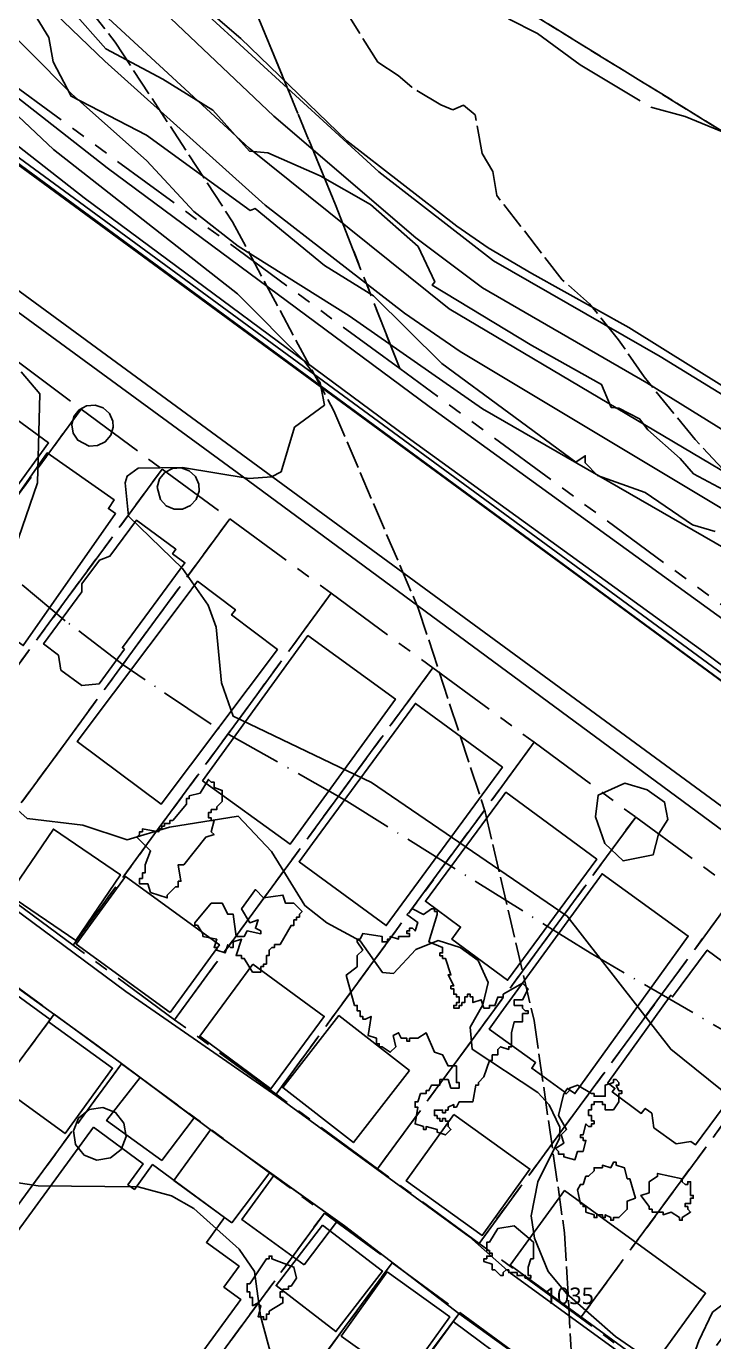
# Model space of a CAD drawing. Header units: metres. Extents: x -400 to 800, y -650 to 500.
# Drawn here: x -138.6 to -76.2, y 175.7 to 295.1 of the extents above; entities that cross this region are included whole.
import ezdxf
from ezdxf.enums import TextEntityAlignment as Align

# ---------------------------------------------------------------- set-up
doc = ezdxf.new("R2010")
doc.units = ezdxf.units.M
doc.header["$LTSCALE"] = 2
for name, pattern in [('DASHDOT', [3.556, 2.54, -0.508, 0, -0.508]), ('DASHED', [1.524, 1.27, -0.254]), ('PHANTOM', [6.35, 3.175, -0.635, 0.635, -0.635, 0.635, -0.635])]:
    doc.linetypes.add(name, pattern=pattern)
for name, color, linetype in [('SITE-BLDG-EXIST', 7, 'CONTINUOUS'), ('SITE-FLOOD-LIMIT', 5, 'DASHED'), ('SITE-PARKING', 250, 'CONTINUOUS'), ('SITE-PATH', 84, 'CONTINUOUS'), ('SITE-PROPERTY', 7, 'PHANTOM'), ('SITE-ROAD-CURB', 7, 'CONTINUOUS'), ('SITE-ROAD-PAVED', 7, 'CONTINUOUS'), ('SITE-SETBACK-WATER', 1, 'DASHDOT'), ('SITE-TREE-CANOPY', 94, 'CONTINUOUS'), ('SITE-WATER-EDGE', 5, 'CONTINUOUS'), ('TEXT-CONTOUR', 8, 'CONTINUOUS'), ('TOPO-CONTOUR-MAJOR', 8, 'CONTINUOUS'), ('TOPO-CONTOUR-MINOR', 9, 'CONTINUOUS')]:
    doc.layers.add(name, color=color, linetype=linetype)
doc.styles.add('OpenSans', font='OpenSans-Regular.ttf')

msp = doc.modelspace()

# ---------------------------------------------------------------- linework, layer by layer
at = {"layer": 'SITE-BLDG-EXIST'}
for points in [[(-141.98, 261.2), (-136.58, 257.26), (-145.16, 245.5), (-150.56, 249.44)], [(-141.86, 240.97), (-142.38, 240.23), (-146.15, 242.87), (-136.7, 256.35), (-130.62, 252.09), (-131.16, 251.31), (-130.51, 250.85), (-138.88, 238.88)], [(-129.69, 238.55), (-131.99, 235.42), (-133.57, 235.26), (-135.48, 236.66), (-135.67, 238), (-137.04, 239.02), (-133.57, 243.74), (-133.56, 244.47), (-131.97, 246.62), (-131.02, 246.99), (-128.6, 250.26), (-125.02, 247.62), (-125.33, 247.21), (-124.21, 246.39), (-129.88, 238.69)], [(-124.19, 243.21), (-123.06, 244.71), (-119.63, 242.13), (-119.98, 241.66), (-115.81, 238.52), (-126.38, 224.48), (-133.99, 230.18)], [(-122.61, 226.61), (-113.05, 239.79), (-105.1, 234.03), (-114.66, 220.85)], [(-112.64, 220.92), (-103.29, 233.63), (-95.4, 227.84), (-105.94, 213.47), (-113.85, 219.27)], [(-95.38, 225.17), (-95.08, 225.57), (-86.84, 219.5), (-94.93, 208.51), (-100, 212.25), (-99.19, 213.34), (-102.38, 215.68)], [(-134.11, 212.13), (-140.2, 216.27), (-136.15, 222.23), (-130.06, 218.09)], [(-125.55, 205.58), (-134.09, 211.8), (-129.61, 217.94), (-121.08, 211.73)], [(-95.53, 205.55), (-86.35, 218.17), (-78.53, 212.53), (-88.82, 198.23), (-89.49, 198.71), (-89.73, 198.36), (-92.74, 200.54), (-92.38, 201.04), (-96.59, 204.08)], [(-79.63, 193.68), (-81.64, 195.13), (-81.85, 196.45), (-82.44, 196.89), (-82.79, 196.43), (-85.43, 198.38), (-85.19, 198.71), (-85.84, 199.2), (-80.12, 207.15), (-79.95, 207.01), (-76.8, 211.26), (-69.04, 205.51), (-77.88, 193.58), (-78.29, 193.88)], [(-142.41, 209.28), (-136.44, 204.95), (-136.59, 204.75), (-130.77, 200.54), (-135.09, 194.6), (-146.86, 203.14)], [(-118.04, 209.99), (-111.57, 205.23), (-116.4, 198.68), (-122.87, 203.44)], [(-103.84, 200.32), (-108.92, 193.79), (-115.33, 198.78), (-110.24, 205.31)], [(-99.8, 196.34), (-92.9, 191.38), (-97.22, 185.37), (-104.13, 190.32)], [(-132.5, 195.18), (-128, 191.87), (-129.39, 189.97), (-128.8, 189.54), (-127.15, 191.79), (-120.61, 187), (-122.26, 184.74), (-119.29, 182.57), (-120.67, 180.68), (-119.15, 179.57), (-134.73, 158.25), (-150.88, 170.05)], [(-94.69, 182.67), (-89.76, 189.44), (-76.96, 180.12), (-81.89, 173.34)], [(-111.72, 186.31), (-106.29, 182.13), (-110.5, 176.65), (-115.93, 180.82)], [(-105.87, 182.06), (-100.17, 177.98), (-104.33, 172.17), (-110.03, 176.24)], [(-99.88, 177.56), (-93.85, 173.08), (-98.07, 167.39), (-104.1, 171.89)]]:
    msp.add_lwpolyline(points, close=True, dxfattribs=at)
at = {"layer": 'SITE-FLOOD-LIMIT'}
for points in [[(-173.59, 360.49), (-167.38, 352.73), (-161.17, 344), (-158.46, 338.6), (-155.28, 333.29), (-150.3, 324.37), (-144.32, 311.21), (-130.53, 293.61), (-119.89, 277.32), (-110.7, 260.17), (-103.04, 242.28), (-96.96, 223.79), (-92.52, 204.85), (-89.75, 185.59), (-88.66, 166.16), (-89.27, 146.71), (-91.57, 127.38), (-95.55, 108.33), (-101.17, 89.7), (-108.39, 71.63)], [(-73.52, 284.35), (-102.93, 302.46), (-108.51, 308.04), (-112.76, 313.62), (-117.28, 316.28), (-122.86, 323.98), (-127.37, 330.62), (-134.81, 336.99), (-137.99, 340.98), (-140.12, 346.55), (-144.1, 352.13), (-151.81, 359.04)], [(-151.81, 359.04), (-144.1, 352.13), (-140.12, 346.55), (-137.99, 340.98), (-134.81, 336.99), (-127.37, 330.62), (-122.86, 323.98), (-117.28, 316.28), (-112.76, 313.62), (-108.51, 308.04), (-102.93, 302.46), (-73.52, 284.35)], [(-75.43, 254.92), (-77.91, 257.57), (-82.53, 263.26), (-84.86, 266.62), (-87.49, 269.88), (-89.98, 272.07), (-95.9, 279.7), (-96.26, 281.89), (-97.22, 283.52), (-97.87, 287.03), (-98.94, 287.89), (-99.9, 287.49), (-100.97, 287.94), (-103.61, 289.52), (-104.87, 290.59), (-106.7, 291.81), (-109.49, 296.24)]]:
    msp.add_lwpolyline(points, dxfattribs=at)
at = {"layer": 'SITE-PARKING'}
for points in [[(-126.3, 192.16), (-131.32, 195.78), (-128.27, 199.7), (-123.37, 196.04)], [(-119.94, 186.5), (-125.22, 190.36), (-121.89, 194.95), (-116.51, 191.07)], [(-113.39, 182.71), (-119.04, 186.81), (-116.15, 190.81), (-110.37, 186.69)]]:
    msp.add_lwpolyline(points, close=True, dxfattribs=at)
at = {"layer": 'SITE-PATH'}
for points in [[(-216.91, 347.36), (-211.33, 342.3), (-202.73, 335.55), (-183.15, 321.05), (-175.42, 315.52), (-172.23, 313.62), (-166.26, 311.23), (-163.7, 309.16), (-161.43, 306.46), (-158.59, 303.53), (-152.32, 298.36), (-142.19, 290.74), (-131.28, 282.2), (-102.03, 260.55), (-75.07, 241.04)], [(-52.02, 219.68), (-77.09, 238.29), (-104.04, 257.79), (-133.35, 279.49), (-144.27, 288.03), (-154.43, 295.68), (-160.91, 301.01), (-163.96, 304.17), (-166.1, 306.71), (-168.01, 308.24), (-173.75, 310.55), (-177.06, 312.53), (-177.98, 311.46), (-180.57, 313.33), (-179.91, 314.54), (-204.81, 332.83), (-213.53, 339.69)]]:
    msp.add_lwpolyline(points, dxfattribs=at)
at = {"layer": 'SITE-PROPERTY'}
for points in [[(-220.44, 437.68), (-161.35, 346.54), (-123.51, 309.63), (-117.34, 295.37), (-110.55, 278.87), (-104.72, 264.01), (-180.97, 319.98), (-172.9, 330.94), (-222.53, 409.76), (-261.99, 467.18), (-244.12, 491.51), (-245.08, 497.8), (-248.08, 500), (-239.92, 500)], [(-133.64, 260.31), (-157.08, 228.4), (-163.17, 232.88), (-139.67, 264.87)], [(-149.71, 222.98), (-157.08, 228.4), (-133.64, 260.31), (-126.28, 254.89)], [(-143.57, 218.47), (-149.71, 222.98), (-126.28, 254.89), (-120.14, 250.38)], [(-134.36, 211.71), (-143.57, 218.47), (-120.14, 250.38), (-110.93, 243.62)], [(-125.15, 204.94), (-134.36, 211.71), (-110.93, 243.62), (-101.72, 236.85)], [(-92.52, 230.1), (-115.94, 198.18), (-125.15, 204.94), (-101.72, 236.85)], [(-106.73, 191.41), (-115.94, 198.18), (-92.52, 230.1), (-83.3, 223.32)], [(-97.52, 184.65), (-106.73, 191.41), (-83.3, 223.32), (-74.09, 216.56)], [(-88.31, 177.88), (-97.52, 184.65), (-74.09, 216.56), (-64.88, 209.79)], [(-159.61, 173.41), (-165.75, 177.92), (-142.24, 209.95), (-136.09, 205.44)], [(-79.1, 171.12), (-88.31, 177.88), (-64.88, 209.79), (-55.66, 203.02)], [(-137.95, 190.05), (-153.47, 168.89), (-159.61, 173.41), (-136.09, 205.44), (-129.96, 200.94)], [(-135.04, 155.39), (-153.47, 168.89), (-129.96, 200.94), (-111.55, 187.4)], [(-108.62, 178.54), (-128.91, 150.87), (-135.04, 155.39), (-111.55, 187.4), (-105.41, 182.88)], [(-122.76, 146.36), (-128.91, 150.87), (-105.41, 182.88), (-99.27, 178.37)], [(-116.63, 141.86), (-122.76, 146.36), (-99.27, 178.37), (-93.13, 173.87)]]:
    msp.add_lwpolyline(points, close=True, dxfattribs=at)
msp.add_lwpolyline([(-29.58, 208.85), (-104.72, 264.01), (-110.55, 278.87), (-117.34, 295.37), (-125.94, 315.06), (-121.98, 311.86), (-118.37, 313.54), (-114.59, 310.36), (-111.49, 306.44), (-108.76, 302.63), (-105.3, 299.82), (-101.85, 298.34), (-94.84, 295.73), (-92.2, 294.4), (-88.34, 291.56), (-81.92, 287.71), (-78.8, 286.88), (-72.22, 284.16)], dxfattribs=at)
at = {"layer": 'SITE-ROAD-CURB'}
for points in [[(-52.09, 218.48), (-304.09, 403.38)], [(-303.76, 403.75), (-50.55, 218.07)], [(-228.54, 228.32), (-208.19, 256.35), (-182.22, 291.54), (-180.81, 292.96), (-179.32, 293.93), (-177.2, 294.75), (-175.46, 295.05), (-173.47, 295.01), (-171.82, 294.54), (-168.93, 292.78), (-54.49, 208.89)], [(-73.47, 220.65), (-119.01, 254.23), (-162.96, 286.39), (-171.29, 292.22), (-173.33, 293.17), (-174.24, 293.34), (-175.15, 293.28), (-176.38, 292.92), (-179.58, 291.67), (-180.44, 290.93), (-181.66, 289.44), (-182.67, 290.19), (-207.75, 256.21), (-206.69, 255.42), (-226.99, 227.77)]]:
    msp.add_lwpolyline(points, dxfattribs=at)
at = {"layer": 'SITE-ROAD-PAVED'}
for points in [[(-298.58, 399.26), (-144.34, 286.28), (-52.09, 218.48)], [(-54.49, 208.89), (-168.93, 292.78), (-171.82, 294.54), (-173.47, 295.01), (-175.46, 295.05), (-177.2, 294.75), (-179.32, 293.93), (-180.81, 292.96), (-182.22, 291.54), (-208.19, 256.35), (-228.54, 228.32)], [(-77.16, 162.31), (-99.34, 178.28), (-109.73, 186.23), (-121.1, 194.36), (-132.2, 202.63), (-144.55, 211.53), (-157.22, 221.02), (-176.23, 234.38), (-207.3, 256.8), (-203.98, 261.25), (-203.86, 260.95), (-201.57, 259.29), (-200.94, 259.97), (-156.92, 227.76), (-129.58, 207.51), (-115.88, 198), (-98.38, 185.23), (-94.66, 181.94), (-71.83, 165.35)]]:
    msp.add_lwpolyline(points, dxfattribs=at)
at = {"layer": 'SITE-SETBACK-WATER'}
msp.add_lwpolyline([(-71.87, 201.96), (-87.43, 210.99), (-109.52, 224.76), (-121.84, 231.74), (-129.81, 237.12), (-135.07, 241.13), (-144.49, 248.95), (-152.77, 256.94), (-158.37, 261.9), (-165.45, 268.86), (-170.5, 273.34), (-173.7, 276.44), (-177.31, 280.7), (-179.9, 284.32), (-181.58, 287.15), (-183.25, 289.32), (-191.16, 298.88), (-194.46, 303.43), (-198, 308.77), (-201.17, 313.94), (-203.64, 317.47), (-207.13, 319.46), (-210.75, 321.96), (-214.13, 324.77)], dxfattribs=at)
at = {"layer": 'SITE-TREE-CANOPY'}
for points in [[(-76.1, 249.21), (-78.14, 249.83), (-82.44, 252.76), (-86.78, 254.32), (-87.88, 255.44), (-87.88, 256.09), (-88.74, 255.5), (-100.89, 264.45), (-107.09, 270.61), (-111.53, 273.36), (-117.85, 278.52), (-118.3, 278.35), (-127.71, 285.18), (-134.53, 288.71), (-136.18, 291.84), (-136.56, 294.05), (-138.45, 297.1)], [(-134.44, 296.47), (-131.39, 293.02), (-126.22, 290.27), (-121.67, 287.45), (-118.34, 283.73), (-116.68, 283.59), (-111.93, 281.48), (-107.37, 278.9), (-103.05, 275.08), (-101.54, 271.88), (-101.78, 271.58), (-92.74, 266.09), (-86.39, 262.57), (-85.52, 260.48), (-84.83, 260.4), (-82.95, 259.45), (-82.21, 258.46), (-79.27, 255.84), (-78.05, 254.47), (-74.87, 252.77)], [(-78.75, 172.52), (-77.57, 175.81), (-76.32, 178.4), (-74.04, 180.13)]]:
    msp.add_lwpolyline(points, dxfattribs=at)
for points in [[(-130.73, 258.68), (-130.94, 257.95), (-131.44, 257.36), (-132.13, 257.02), (-132.89, 256.98), (-133.92, 257.5), (-134.34, 258.15), (-134.46, 258.9), (-134.28, 259.65), (-133.81, 260.26), (-133.13, 260.63), (-132.37, 260.7), (-131.64, 260.44), (-131.07, 259.92), (-130.76, 259.22)], [(-122.93, 252.87), (-123.19, 252.14), (-123.71, 251.57), (-124.42, 251.25), (-125.19, 251.25), (-125.91, 251.55), (-126.44, 252.12), (-126.72, 253.24), (-126.51, 253.99), (-126.02, 254.59), (-125.33, 254.94), (-124.56, 255), (-123.83, 254.74), (-123.26, 254.22), (-122.96, 253.51)], [(-121.82, 226.49), (-121.57, 226.49), (-121.57, 226), (-120.82, 225.74), (-120.82, 224.74), (-121.32, 224.24), (-121.32, 224), (-121.82, 224), (-121.82, 223.74), (-122.07, 223.74), (-122.07, 223.24), (-121.82, 223.24), (-121.82, 223), (-121.57, 223), (-121.82, 221.99), (-121.57, 221.74), (-122.32, 221.49), (-124.32, 218.99), (-124.82, 218.99), (-124.57, 217.49), (-124.82, 217.49), (-124.82, 216.99), (-125.07, 216.99), (-125.82, 216.24), (-125.82, 215.99), (-127.32, 216.49), (-127.57, 217.25), (-128.32, 217.25), (-128.32, 217.75), (-128.07, 217.75), (-128.07, 218.25), (-127.82, 218.25), (-127.82, 218.99), (-127.32, 220.25), (-128.57, 221.49), (-128.32, 221.74), (-128.32, 221.99), (-128.07, 221.99), (-128.07, 222.24), (-126.57, 221.99), (-126.57, 222.24), (-126.32, 222.24), (-126.32, 222.5), (-126.07, 222.5), (-126.07, 222.74), (-125.57, 222.74), (-125.57, 223), (-125.32, 223), (-124.07, 224.5), (-124.07, 225), (-123.82, 225), (-123.82, 225.24), (-122.82, 225.5), (-122.07, 226.74)], [(-81.23, 221.78), (-81.7, 219.9), (-84.45, 219.34), (-86.09, 220.92), (-86.96, 223.35), (-86.72, 225.3), (-84.29, 226.4), (-82.25, 225.78), (-80.68, 224.68), (-80.37, 223.11)], [(-117.07, 216), (-115.32, 216.24), (-115.07, 215.5), (-114.32, 215.5), (-113.57, 214.74), (-113.82, 214.5), (-113.82, 214.24), (-114.07, 214.24), (-114.07, 213.99), (-114.32, 213.99), (-114.32, 213.49), (-114.57, 213.49), (-115.57, 211.75), (-116.07, 211.75), (-116.07, 211.49), (-116.32, 211.49), (-116.57, 211.25), (-116.57, 210.75), (-116.82, 210.75), (-116.82, 209.99), (-117.07, 209.99), (-117.07, 209.75), (-117.32, 209.75), (-117.32, 209.25), (-118.07, 209.25), (-118.82, 210.49), (-119.07, 210.49), (-119.07, 210.75), (-119.57, 210.75), (-119.07, 212.24), (-119.82, 211.99), (-119.82, 211.49), (-120.07, 211.49), (-120.32, 211.74), (-120.57, 210.99), (-121.32, 211.25), (-121.32, 211.49), (-121.57, 211.49), (-121.32, 212.24), (-122.57, 212.49), (-122.57, 212.74), (-123.07, 213.5), (-123.32, 213.5), (-123.32, 213.74), (-121.82, 215.5), (-120.82, 215.5), (-120.32, 214.5), (-119.82, 214.5), (-119.57, 212.49), (-118.82, 212.49), (-118.57, 212.99), (-117.32, 212.74), (-117.32, 212.99), (-117.82, 213.24), (-117.57, 214), (-118.32, 213.74), (-119.07, 215), (-117.82, 216.74)], [(-101.57, 214.74), (-101.32, 214.74), (-101.32, 214.49), (-102.07, 211.99), (-100.82, 211.49), (-100.82, 210.99), (-101.07, 210.99), (-101.07, 210.74), (-100.82, 210.74), (-100.82, 210.49), (-100.57, 210.49), (-100.07, 209), (-100.32, 209), (-99.82, 208), (-100.07, 208), (-100.07, 207.74), (-99.82, 207.74), (-99.82, 207.24), (-99.57, 207.24), (-99.57, 207), (-99.32, 207), (-99.32, 206.49), (-99.57, 206.49), (-99.57, 206.24), (-99.82, 206.24), (-99.82, 205.99), (-99.32, 205.99), (-99.32, 206.24), (-99.07, 206.24), (-99.07, 206.49), (-98.82, 206.49), (-98.82, 207), (-98.57, 207), (-98.57, 207.24), (-98.32, 207.24), (-98.32, 207), (-98.07, 207), (-98.07, 206.49), (-97.32, 206.74), (-97.07, 205.99), (-96.57, 205.99), (-96.57, 206.24), (-96.07, 206.24), (-95.82, 206.99), (-95.32, 206.99), (-95.32, 207.24), (-93.57, 208.24), (-93.07, 207.74), (-93.57, 206.74), (-94.32, 206.74), (-94.32, 206.24), (-93.57, 206.24), (-93.57, 205.99), (-93.32, 205.75), (-93.07, 205.75), (-93.07, 205.49), (-93.57, 205.49), (-93.57, 204.75), (-94.32, 204.75), (-94.57, 203.75), (-94.57, 202.49), (-94.82, 202.49), (-94.82, 202.24), (-95.57, 202.49), (-95.82, 202.24), (-95.82, 201.74), (-96.32, 201.74), (-96.32, 201.24), (-96.57, 201.24), (-97.07, 199.74), (-97.57, 199.24), (-97.57, 199), (-97.82, 199), (-98.07, 197.5), (-99.32, 197.5), (-99.57, 197), (-99.82, 197), (-99.82, 197.24), (-100.32, 197), (-100.32, 196.74), (-100.57, 196.74), (-100.57, 196.49), (-100.82, 196.49), (-100.82, 196.74), (-101.57, 196.74), (-101.57, 196.24), (-101.32, 196.24), (-101.32, 195.99), (-101.07, 195.99), (-101.07, 195.74), (-100.82, 195.74), (-100.82, 195.99), (-100.57, 195.99), (-100.57, 195.74), (-100.32, 195.74), (-100.32, 195.24), (-100.07, 194.99), (-100.57, 194.49), (-101.32, 194.75), (-101.32, 194.99), (-102.32, 195.24), (-102.32, 194.99), (-102.57, 194.99), (-102.57, 195.24), (-103.32, 195.49), (-103.07, 197), (-103.32, 197), (-103.32, 197.5), (-103.07, 197.5), (-102.82, 198.24), (-102.32, 198.24), (-102.32, 198.5), (-102.07, 198.5), (-101.82, 199), (-101.07, 199), (-101.07, 199.5), (-100.32, 199.5), (-100.07, 198.74), (-99.32, 198.74), (-99.32, 199.24), (-99.57, 199.24), (-99.57, 200.74), (-100.32, 200.74), (-100.82, 201.75), (-101.57, 201.99), (-102.32, 203.75), (-103.07, 203.25), (-103.82, 203.25), (-103.82, 202.99), (-104.07, 202.99), (-104.07, 203.25), (-104.57, 203.25), (-104.82, 203.75), (-105.32, 203.49), (-105.07, 202.49), (-105.57, 201.99), (-106.32, 202.49), (-106.57, 202.49), (-106.57, 202.75), (-106.82, 202.75), (-106.82, 203.25), (-107.57, 203.49), (-107.32, 205.24), (-107.82, 204.99), (-108.07, 204.99), (-108.07, 205.24), (-108.32, 205.24), (-108.32, 205.74), (-108.57, 205.74), (-108.57, 206.24), (-108.82, 206.24), (-109.57, 208.99), (-108.57, 209.74), (-108.57, 210.75), (-108.07, 211.25), (-108.57, 211.99), (-108.57, 212.25), (-108.32, 212.25), (-108.07, 212.75), (-106.32, 212.49), (-106.32, 211.99), (-105.82, 211.99), (-105.82, 212.25), (-105.57, 212.25), (-105.57, 212.49), (-104.82, 212.25), (-104.82, 212.49), (-103.82, 212.49), (-103.82, 212.75), (-104.07, 212.75), (-104.07, 212.99), (-103.82, 212.99), (-103.82, 213.25), (-103.57, 213.25), (-103.32, 212.99), (-103.07, 213.75), (-104.07, 214.49), (-103.57, 214.99), (-102.57, 214.49), (-101.82, 214.99), (-101.57, 214.99)], [(-84.82, 198.49), (-84.57, 198.49), (-84.57, 198.24), (-84.82, 198.24), (-84.82, 197.49), (-85.32, 196.75), (-86.07, 196.75), (-86.07, 197.24), (-86.32, 197.24), (-86.32, 197.49), (-87.07, 197.49), (-87.07, 197.24), (-87.32, 197.24), (-87.32, 196.75), (-87.57, 196.75), (-87.57, 196.25), (-87.32, 196.25), (-87.32, 195.75), (-87.07, 195.75), (-87.07, 195.49), (-87.32, 195.49), (-87.32, 195.25), (-87.57, 195.25), (-87.82, 195.49), (-88.07, 194.49), (-88.32, 194.49), (-88.32, 194.25), (-88.07, 194.25), (-88.07, 193.99), (-87.82, 193.99), (-88.07, 192.99), (-88.57, 192.99), (-88.82, 192.24), (-89.82, 192.49), (-89.82, 192.74), (-90.32, 192.74), (-90.32, 192.99), (-90.57, 193.24), (-89.82, 193.75), (-90.07, 194.49), (-89.57, 194.99), (-90.32, 196.25), (-89.82, 198.24), (-89.57, 198.24), (-89.32, 198.5), (-89.32, 198.74), (-88.57, 199), (-87.32, 198.24), (-87.07, 198.24), (-87.07, 197.99), (-86.07, 197.99), (-86.07, 199), (-85.32, 199.24), (-85.32, 199.5), (-85.07, 199.5), (-84.82, 199.24), (-84.82, 199), (-85.07, 199)], [(-134.31, 194.85), (-133.86, 196.01), (-132.89, 196.79), (-131.67, 196.98), (-130.51, 196.52), (-129.74, 195.55), (-129.55, 194.33), (-130, 193.17), (-130.97, 192.4), (-132.2, 192.21), (-133.35, 192.66), (-134.13, 193.63)], [(-84.07, 190.5), (-83.82, 190.5), (-83.32, 188.74), (-84.07, 188.49), (-84.07, 187.74), (-84.82, 186.99), (-85.32, 186.99), (-85.32, 186.75), (-85.57, 186.75), (-85.57, 186.99), (-86.07, 187.25), (-86.07, 186.99), (-86.32, 186.99), (-86.32, 187.24), (-86.82, 187.24), (-86.82, 186.99), (-87.07, 186.99), (-87.07, 187.24), (-87.82, 187.49), (-87.82, 187.99), (-88.07, 187.99), (-88.07, 188.24), (-88.32, 188.24), (-88.57, 189.5), (-88.32, 190), (-88.07, 190), (-87.82, 190.74), (-87.57, 190.74), (-87.07, 191.24), (-87.07, 191.5), (-86.32, 191.5), (-86.32, 191.74), (-85.57, 191.5), (-85.32, 192), (-85.07, 192), (-85.07, 191.74), (-84.32, 191.5)], [(-78.82, 189.99), (-78.57, 189.99), (-78.57, 190.24), (-78.32, 190.24), (-78.32, 188.99), (-78.07, 188.99), (-78.07, 188.74), (-78.32, 188.74), (-78.32, 188.25), (-78.82, 188.25), (-78.82, 187.99), (-78.57, 187.99), (-78.57, 187.75), (-78.32, 187.49), (-79.07, 186.99), (-79.07, 186.75), (-79.32, 186.75), (-79.32, 186.99), (-80.07, 187.49), (-80.82, 187.25), (-80.82, 187.49), (-81.82, 187.49), (-81.82, 187.75), (-82.07, 187.75), (-82.07, 187.99), (-82.82, 188.99), (-82.07, 189.24), (-82.07, 190.24), (-81.32, 190.74), (-81.32, 191), (-79.07, 190.5), (-79.07, 190.24)], [(-92.57, 183.24), (-92.82, 183.24), (-93.07, 182.49), (-93.07, 181.74), (-92.82, 181.74), (-92.82, 181.49), (-93.32, 181.49), (-93.32, 181.74), (-94.07, 181.74), (-94.07, 181.99), (-94.82, 181.99), (-94.82, 182.24), (-95.07, 182.24), (-95.32, 181.99), (-95.32, 181.74), (-95.57, 181.74), (-96.07, 182.24), (-96.32, 182.24), (-96.32, 182.75), (-97.07, 182.99), (-97.07, 183.25), (-96.82, 183.25), (-96.82, 183.49), (-96.32, 183.49), (-96.32, 183.75), (-96.57, 183.75), (-96.57, 183.99), (-96.82, 183.99), (-96.82, 184.75), (-96.57, 184.75), (-95.82, 185.99), (-94.32, 186.24), (-92.57, 184.75)], [(-115.57, 179.99), (-115.57, 179.74), (-115.32, 179.74), (-115.32, 179.24), (-116.57, 178.49), (-116.57, 178.24), (-116.82, 178.24), (-116.82, 177.74), (-117.07, 177.74), (-117.07, 177.99), (-117.57, 177.99), (-117.32, 178.99), (-117.57, 179.24), (-118.07, 178.99), (-118.07, 179.75), (-118.32, 179.75), (-118.32, 180.25), (-118.57, 180.25), (-118.57, 180.99), (-118.32, 180.99), (-116.82, 183.24), (-116.57, 183.24), (-116.57, 183.49), (-116.32, 183.49), (-116.32, 183.24), (-114.32, 182.49), (-114.07, 181.49), (-114.57, 180.75), (-114.82, 180.75), (-114.82, 180.49), (-115.32, 180.49), (-115.32, 180.25), (-115.57, 180.25)]]:
    msp.add_lwpolyline(points, close=True, dxfattribs=at)
at = {"layer": 'SITE-WATER-EDGE'}
msp.add_lwpolyline([(-61.17, 253.54), (-83.92, 267.72), (-92.74, 272.62), (-96.7, 274.96), (-99.54, 276.92), (-109.51, 284.67), (-119.14, 293.96), (-123.33, 297.58), (-131.32, 305.42), (-137.33, 310.75), (-138.03, 311.64), (-138.85, 314.19), (-139.39, 315.03), (-142.3, 318.02), (-143.54, 319.76), (-152.4, 330.47), (-161.34, 344.34), (-166.39, 351.25), (-167.58, 352.66), (-175.82, 359.36)], dxfattribs=at)
at = {"layer": 'TOPO-CONTOUR-MAJOR'}
for points in [[(-186.89, 357.35), (-180.93, 348.35), (-170.77, 337.26), (-162.15, 324.17), (-159.08, 320.14), (-143.56, 303.46), (-131.47, 291.9), (-116.94, 278.83), (-104.27, 269.03), (-99.23, 265.54), (-52.5, 237.52), (-32.22, 224.42), (-27.69, 220.9), (-23.66, 216.43), (-21.61, 212.33), (-20.94, 209.3), (-20.41, 201.24), (-18.09, 194.19), (-14.5, 188.14), (-9.55, 183.28), (-4.51, 179.83)], [(-140, 246.58), (-137.59, 253.64), (-137.39, 261.7), (-139.06, 263.71)], [(-80.08, 172.71), (-85.12, 176.19), (-89.54, 180.08), (-91.25, 182.1), (-92.47, 185.12), (-92.79, 187.14), (-92.17, 190.23), (-90.23, 194.19), (-90.2, 195.2), (-91.16, 197.21), (-92.17, 198.32), (-98.13, 202.25), (-98.31, 204.27), (-97.17, 206.28), (-96.7, 208.3), (-97.61, 210.31), (-99.23, 211.48), (-101.24, 212.12), (-103.24, 211.32), (-105.27, 209.14), (-106.28, 209.23), (-108.3, 212.09), (-111.32, 213.71), (-113.33, 215.29), (-116.36, 220.2), (-119.38, 223.39), (-125.61, 222.4), (-129.46, 221.26), (-133.49, 222.58), (-138.52, 223.18), (-139.93, 224.42)], [(-142.55, 190.62), (-137.52, 189.87), (-128.45, 189.77), (-125.43, 188.96), (-123.41, 187.81), (-119.28, 184.11), (-117.9, 182.1), (-117.34, 178.07), (-116.26, 174.04)]]:
    msp.add_lwpolyline(points, dxfattribs=at)
at = {"layer": 'TOPO-CONTOUR-MINOR'}
for points in [[(-193.02, 359.44), (-189.5, 353.39), (-170.77, 329.03), (-165.49, 320.14), (-134.49, 288.93), (-127.66, 282.86), (-123.41, 278.24), (-119.38, 275.12), (-109.3, 268.79), (-97.21, 260.36), (-73.31, 246.58), (-38.6, 225.43), (-28.91, 218.37), (-26.1, 215.35), (-24.36, 212.33), (-23.51, 209.3), (-23.17, 202.25), (-21.99, 196.2), (-17.61, 186.5), (-14.59, 181.71), (-10.56, 178.29), (-5.52, 175.52)], [(-184.87, 358.92), (-178.95, 352.38), (-176.21, 347.35), (-170.85, 342.31), (-167.49, 338.28), (-158.68, 325.07), (-153.35, 318.13), (-138.52, 302.61), (-118.37, 283.99), (-100.23, 269.41), (-67.99, 250.3), (-41.79, 233.9), (-29.7, 225.91), (-24.41, 221.39), (-20.99, 217.36), (-18.99, 213.33), (-18.2, 209.3), (-18.02, 201.24), (-15.81, 195.2), (-11.63, 189.15), (-4.97, 183.11)], [(-178.83, 356.24), (-174.2, 353.39), (-168.75, 348.37), (-161.7, 339.85), (-153.85, 328.2), (-143.5, 315.1), (-139.53, 309.09), (-116.13, 286.89), (-103.26, 275.88), (-97.21, 271.32), (-82.29, 262.71), (-40.79, 236.99), (-36.75, 233.82), (-27.69, 227.78), (-21.38, 222.4), (-18.1, 218.37), (-15.79, 213.33), (-15.03, 209.3), (-15.14, 200.23), (-14.14, 197.21), (-12.57, 194.42), (-9.55, 190.56), (-2.65, 184.11)], [(-172.78, 355.52), (-167.74, 351.07), (-160.37, 342.31), (-151.65, 329.21), (-137.52, 310.94), (-126.43, 300.04), (-106.62, 281.85), (-96.2, 273.79), (-81.09, 265.1), (-39.78, 239.77), (-25.17, 229.46), (-17.75, 223.41), (-14.94, 219.38), (-10.36, 209.3), (-9.95, 204.27), (-10.23, 198.22), (-9.9, 196.2), (-9.03, 194.19), (-0.18, 185.12)], [(-70.01, 194.14), (-80.12, 202.25), (-89.52, 214.34), (-107.29, 226.46), (-119.84, 232.48), (-120.88, 235.5), (-121.37, 240.54), (-122.09, 242.55), (-124.42, 245.87), (-129.33, 250.62), (-129.63, 253.64), (-129.46, 254.25), (-128.45, 254.97), (-124.42, 255.03), (-118.37, 254.03), (-116.36, 254.18), (-115.47, 254.65), (-114.27, 258.68), (-111.54, 260.69), (-111.95, 262.71), (-113.4, 264.72), (-119.44, 270.77), (-136.14, 283.87), (-145.79, 292.94)]]:
    msp.add_lwpolyline(points, dxfattribs=at)

# ---------------------------------------------------------------- texts
at = {"layer": 'TEXT-CONTOUR', "style": 'OpenSans'}
msp.add_text('1035', height=1.5, dxfattribs=at).set_placement((-89.33, 179.89), align=Align.MIDDLE_CENTER)

doc.saveas('drawing.dxf')
